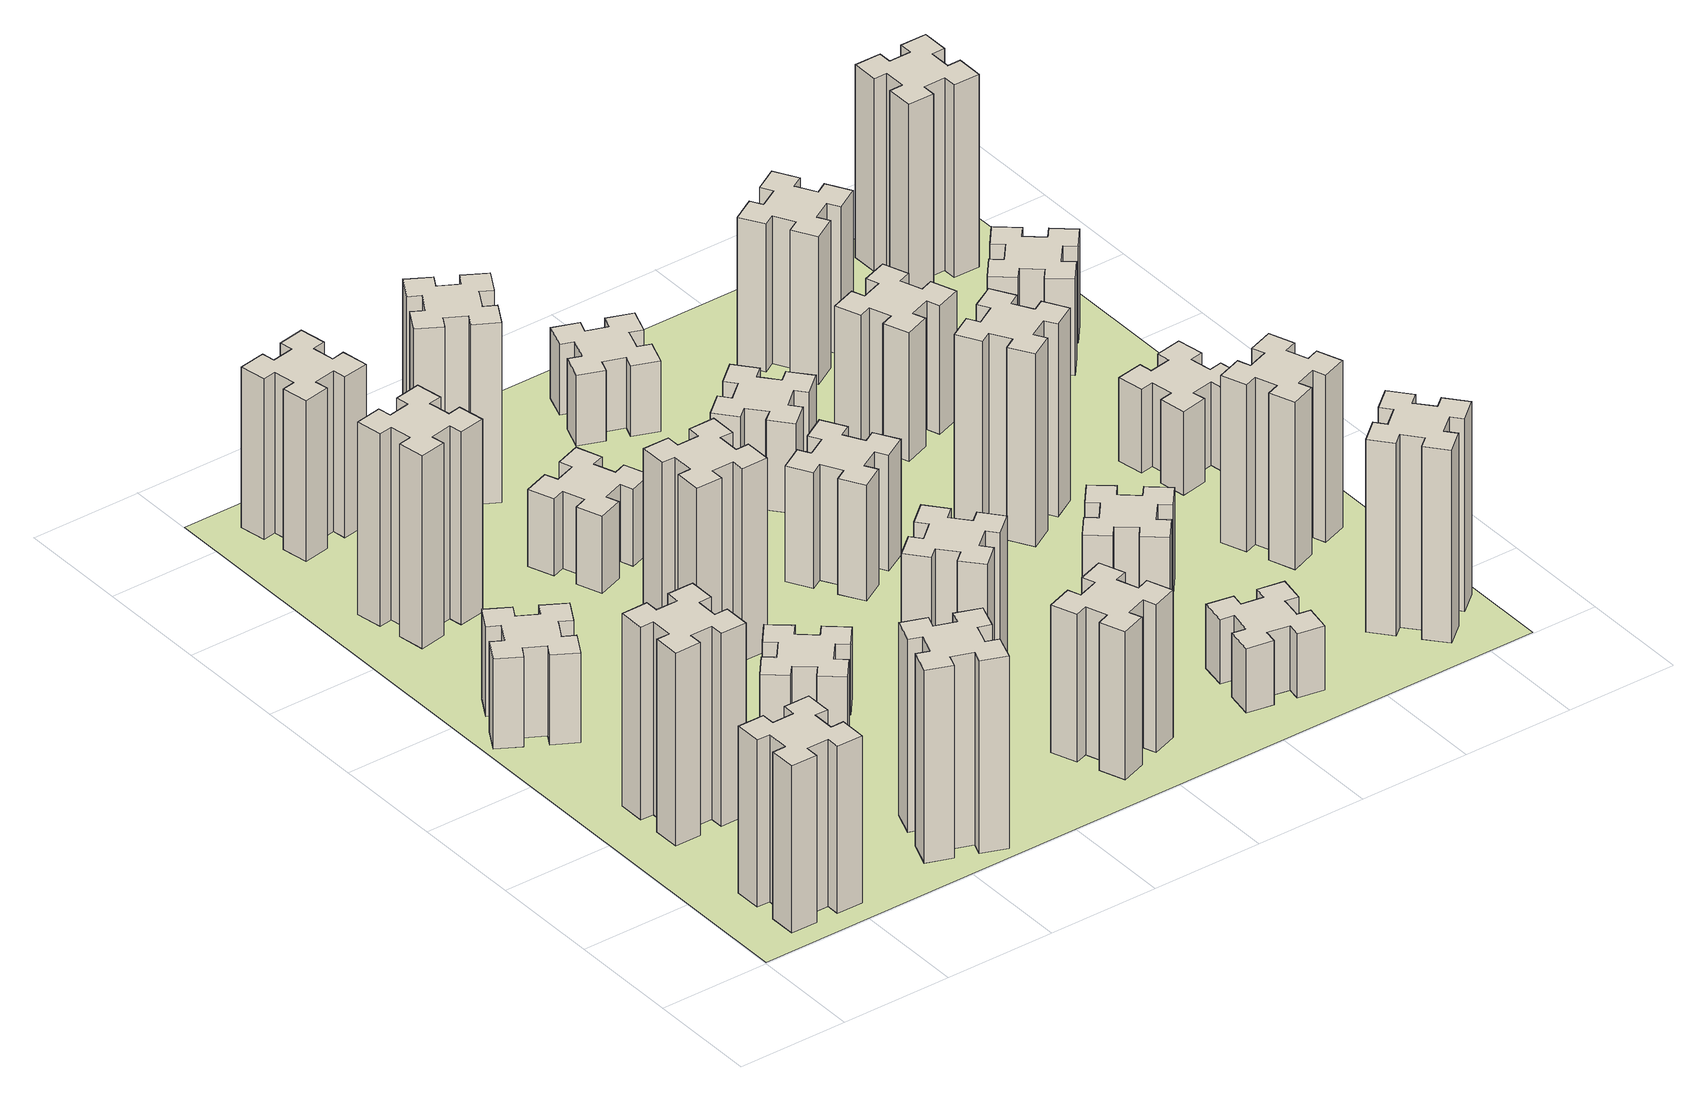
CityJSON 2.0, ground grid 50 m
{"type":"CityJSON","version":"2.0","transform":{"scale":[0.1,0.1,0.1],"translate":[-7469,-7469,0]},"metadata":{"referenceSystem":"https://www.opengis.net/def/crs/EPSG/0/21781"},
"CityObjects":{
"building1":{"type":"Building","attributes":{"class":"1000","function":"1000","usage":"1000","yearOfConstruction":2016,"roofType":"1000","measuredHeight":78,"storeysAboveGround":30,"storeysBelowGround":0},"geometry":[{"type":"Solid","lod":"1","boundaries":[[[[0,1,2,3,4,5,6,7,8,9,10,11,12,13,14,15,16,17,18,19]],[[17,16,20,21]],[[16,15,22,20]],[[15,14,23,22]],[[14,13,24,23]],[[13,12,25,24]],[[12,11,26,25]],[[11,10,27,26]],[[10,9,28,27]],[[9,8,29,28]],[[8,7,30,29]],[[7,6,31,30]],[[6,5,32,31]],[[5,4,33,32]],[[4,3,34,33]],[[3,2,35,34]],[[2,1,36,35]],[[1,0,37,36]],[[0,19,38,37]],[[19,18,39,38]],[[18,17,21,39]],[[24,25,26,27,28,29,30,31,32,33,34,35,36,37,38,39,21,20,22,23]]]]}]},
"building2":{"type":"Building","attributes":{"class":"1000","function":"1000","usage":"1000","yearOfConstruction":2016,"roofType":"1000","measuredHeight":90,"storeysAboveGround":30,"storeysBelowGround":0},"geometry":[{"type":"Solid","lod":"1","boundaries":[[[[40,41,42,43,44,45,46,47,48,49,50,51,52,53,54,55,56,57,58,59]],[[57,56,60,61]],[[56,55,62,60]],[[55,54,63,62]],[[54,53,64,63]],[[53,52,65,64]],[[52,51,66,65]],[[51,50,67,66]],[[50,49,68,67]],[[49,48,69,68]],[[48,47,70,69]],[[47,46,71,70]],[[46,45,72,71]],[[45,44,73,72]],[[44,43,74,73]],[[43,42,75,74]],[[42,41,76,75]],[[41,40,77,76]],[[40,59,78,77]],[[59,58,79,78]],[[58,57,61,79]],[[64,65,66,67,68,69,70,71,72,73,74,75,76,77,78,79,61,60,62,63]]]]}]},
"building3":{"type":"Building","attributes":{"class":"1000","function":"1000","usage":"1000","yearOfConstruction":2016,"roofType":"1000","measuredHeight":42,"storeysAboveGround":30,"storeysBelowGround":0},"geometry":[{"type":"Solid","lod":"1","boundaries":[[[[80,81,82,83,84,85,86,87,88,89,90,91,92,93,94,95,96,97,98,99]],[[97,96,100,101]],[[96,95,102,100]],[[95,94,103,102]],[[94,93,104,103]],[[93,92,105,104]],[[92,91,106,105]],[[91,90,107,106]],[[90,89,108,107]],[[89,88,109,108]],[[88,87,110,109]],[[87,86,111,110]],[[86,85,112,111]],[[85,84,113,112]],[[84,83,114,113]],[[83,82,115,114]],[[82,81,116,115]],[[81,80,117,116]],[[80,99,118,117]],[[99,98,119,118]],[[98,97,101,119]],[[104,105,106,107,108,109,110,111,112,113,114,115,116,117,118,119,101,100,102,103]]]]}]},
"building4":{"type":"Building","attributes":{"class":"1000","function":"1000","usage":"1000","yearOfConstruction":2016,"roofType":"1000","measuredHeight":90,"storeysAboveGround":30,"storeysBelowGround":0},"geometry":[{"type":"Solid","lod":"1","boundaries":[[[[120,121,122,123,124,125,126,127,128,129,130,131,132,133,134,135,136,137,138,139]],[[137,136,140,141]],[[136,135,142,140]],[[135,134,143,142]],[[134,133,144,143]],[[133,132,145,144]],[[132,131,146,145]],[[131,130,147,146]],[[130,129,148,147]],[[129,128,149,148]],[[128,127,150,149]],[[127,126,151,150]],[[126,125,152,151]],[[125,124,153,152]],[[124,123,154,153]],[[123,122,155,154]],[[122,121,156,155]],[[121,120,157,156]],[[120,139,158,157]],[[139,138,159,158]],[[138,137,141,159]],[[144,145,146,147,148,149,150,151,152,153,154,155,156,157,158,159,141,140,142,143]]]]}]},
"building5":{"type":"Building","attributes":{"class":"1000","function":"1000","usage":"1000","yearOfConstruction":2016,"roofType":"1000","measuredHeight":90,"storeysAboveGround":30,"storeysBelowGround":0},"geometry":[{"type":"Solid","lod":"1","boundaries":[[[[160,161,162,163,164,165,166,167,168,169,170,171,172,173,174,175,176,177,178,179]],[[177,176,180,181]],[[176,175,182,180]],[[175,174,183,182]],[[174,173,184,183]],[[173,172,185,184]],[[172,171,186,185]],[[171,170,187,186]],[[170,169,188,187]],[[169,168,189,188]],[[168,167,190,189]],[[167,166,191,190]],[[166,165,192,191]],[[165,164,193,192]],[[164,163,194,193]],[[163,162,195,194]],[[162,161,196,195]],[[161,160,197,196]],[[160,179,198,197]],[[179,178,199,198]],[[178,177,181,199]],[[184,185,186,187,188,189,190,191,192,193,194,195,196,197,198,199,181,180,182,183]]]]}]},
"building6":{"type":"Building","attributes":{"class":"1000","function":"1000","usage":"1000","yearOfConstruction":2016,"roofType":"1000","measuredHeight":75,"storeysAboveGround":30,"storeysBelowGround":0},"geometry":[{"type":"Solid","lod":"1","boundaries":[[[[200,201,202,203,204,205,206,207,208,209,210,211,212,213,214,215,216,217,218,219]],[[217,216,220,221]],[[216,215,222,220]],[[215,214,223,222]],[[214,213,224,223]],[[213,212,225,224]],[[212,211,226,225]],[[211,210,227,226]],[[210,209,228,227]],[[209,208,229,228]],[[208,207,230,229]],[[207,206,231,230]],[[206,205,232,231]],[[205,204,233,232]],[[204,203,234,233]],[[203,202,235,234]],[[202,201,236,235]],[[201,200,237,236]],[[200,219,238,237]],[[219,218,239,238]],[[218,217,221,239]],[[224,225,226,227,228,229,230,231,232,233,234,235,236,237,238,239,221,220,222,223]]]]}]},
"building7":{"type":"Building","attributes":{"class":"1000","function":"1000","usage":"1000","yearOfConstruction":2016,"roofType":"1000","measuredHeight":33,"storeysAboveGround":30,"storeysBelowGround":0},"geometry":[{"type":"Solid","lod":"1","boundaries":[[[[240,241,242,243,244,245,246,247,248,249,250,251,252,253,254,255,256,257,258,259]],[[257,256,260,261]],[[256,255,262,260]],[[255,254,263,262]],[[254,253,264,263]],[[253,252,265,264]],[[252,251,266,265]],[[251,250,267,266]],[[250,249,268,267]],[[249,248,269,268]],[[248,247,270,269]],[[247,246,271,270]],[[246,245,272,271]],[[245,244,273,272]],[[244,243,274,273]],[[243,242,275,274]],[[242,241,276,275]],[[241,240,277,276]],[[240,259,278,277]],[[259,258,279,278]],[[258,257,261,279]],[[264,265,266,267,268,269,270,271,272,273,274,275,276,277,278,279,261,260,262,263]]]]}]},
"building8":{"type":"Building","attributes":{"class":"1000","function":"1000","usage":"1000","yearOfConstruction":2016,"roofType":"1000","measuredHeight":90,"storeysAboveGround":30,"storeysBelowGround":0},"geometry":[{"type":"Solid","lod":"1","boundaries":[[[[280,281,282,283,284,285,286,287,288,289,290,291,292,293,294,295,296,297,298,299]],[[297,296,300,301]],[[296,295,302,300]],[[295,294,303,302]],[[294,293,304,303]],[[293,292,305,304]],[[292,291,306,305]],[[291,290,307,306]],[[290,289,308,307]],[[289,288,309,308]],[[288,287,310,309]],[[287,286,311,310]],[[286,285,312,311]],[[285,284,313,312]],[[284,283,314,313]],[[283,282,315,314]],[[282,281,316,315]],[[281,280,317,316]],[[280,299,318,317]],[[299,298,319,318]],[[298,297,301,319]],[[304,305,306,307,308,309,310,311,312,313,314,315,316,317,318,319,301,300,302,303]]]]}]},
"building9":{"type":"Building","attributes":{"class":"1000","function":"1000","usage":"1000","yearOfConstruction":2016,"roofType":"1000","measuredHeight":36,"storeysAboveGround":30,"storeysBelowGround":0},"geometry":[{"type":"Solid","lod":"1","boundaries":[[[[320,321,322,323,324,325,326,327,328,329,330,331,332,333,334,335,336,337,338,339]],[[337,336,340,341]],[[336,335,342,340]],[[335,334,343,342]],[[334,333,344,343]],[[333,332,345,344]],[[332,331,346,345]],[[331,330,347,346]],[[330,329,348,347]],[[329,328,349,348]],[[328,327,350,349]],[[327,326,351,350]],[[326,325,352,351]],[[325,324,353,352]],[[324,323,354,353]],[[323,322,355,354]],[[322,321,356,355]],[[321,320,357,356]],[[320,339,358,357]],[[339,338,359,358]],[[338,337,341,359]],[[344,345,346,347,348,349,350,351,352,353,354,355,356,357,358,359,341,340,342,343]]]]}]},
"building10":{"type":"Building","attributes":{"class":"1000","function":"1000","usage":"1000","yearOfConstruction":2016,"roofType":"1000","measuredHeight":84,"storeysAboveGround":30,"storeysBelowGround":0},"geometry":[{"type":"Solid","lod":"1","boundaries":[[[[360,361,362,363,364,365,366,367,368,369,370,371,372,373,374,375,376,377,378,379]],[[377,376,380,381]],[[376,375,382,380]],[[375,374,383,382]],[[374,373,384,383]],[[373,372,385,384]],[[372,371,386,385]],[[371,370,387,386]],[[370,369,388,387]],[[369,368,389,388]],[[368,367,390,389]],[[367,366,391,390]],[[366,365,392,391]],[[365,364,393,392]],[[364,363,394,393]],[[363,362,395,394]],[[362,361,396,395]],[[361,360,397,396]],[[360,379,398,397]],[[379,378,399,398]],[[378,377,381,399]],[[384,385,386,387,388,389,390,391,392,393,394,395,396,397,398,399,381,380,382,383]]]]}]},
"building11":{"type":"Building","attributes":{"class":"1000","function":"1000","usage":"1000","yearOfConstruction":2016,"roofType":"1000","measuredHeight":69,"storeysAboveGround":30,"storeysBelowGround":0},"geometry":[{"type":"Solid","lod":"1","boundaries":[[[[400,401,402,403,404,405,406,407,408,409,410,411,412,413,414,415,416,417,418,419]],[[417,416,420,421]],[[416,415,422,420]],[[415,414,423,422]],[[414,413,424,423]],[[413,412,425,424]],[[412,411,426,425]],[[411,410,427,426]],[[410,409,428,427]],[[409,408,429,428]],[[408,407,430,429]],[[407,406,431,430]],[[406,405,432,431]],[[405,404,433,432]],[[404,403,434,433]],[[403,402,435,434]],[[402,401,436,435]],[[401,400,437,436]],[[400,419,438,437]],[[419,418,439,438]],[[418,417,421,439]],[[424,425,426,427,428,429,430,431,432,433,434,435,436,437,438,439,421,420,422,423]]]]}]},
"building12":{"type":"Building","attributes":{"class":"1000","function":"1000","usage":"1000","yearOfConstruction":2016,"roofType":"1000","measuredHeight":66,"storeysAboveGround":30,"storeysBelowGround":0},"geometry":[{"type":"Solid","lod":"1","boundaries":[[[[440,441,442,443,444,445,446,447,448,449,450,451,452,453,454,455,456,457,458,459]],[[457,456,460,461]],[[456,455,462,460]],[[455,454,463,462]],[[454,453,464,463]],[[453,452,465,464]],[[452,451,466,465]],[[451,450,467,466]],[[450,449,468,467]],[[449,448,469,468]],[[448,447,470,469]],[[447,446,471,470]],[[446,445,472,471]],[[445,444,473,472]],[[444,443,474,473]],[[443,442,475,474]],[[442,441,476,475]],[[441,440,477,476]],[[440,459,478,477]],[[459,458,479,478]],[[458,457,461,479]],[[464,465,466,467,468,469,470,471,472,473,474,475,476,477,478,479,461,460,462,463]]]]}]},
"building13":{"type":"Building","attributes":{"class":"1000","function":"1000","usage":"1000","yearOfConstruction":2016,"roofType":"1000","measuredHeight":54,"storeysAboveGround":30,"storeysBelowGround":0},"geometry":[{"type":"Solid","lod":"1","boundaries":[[[[480,481,482,483,484,485,486,487,488,489,490,491,492,493,494,495,496,497,498,499]],[[497,496,500,501]],[[496,495,502,500]],[[495,494,503,502]],[[494,493,504,503]],[[493,492,505,504]],[[492,491,506,505]],[[491,490,507,506]],[[490,489,508,507]],[[489,488,509,508]],[[488,487,510,509]],[[487,486,511,510]],[[486,485,512,511]],[[485,484,513,512]],[[484,483,514,513]],[[483,482,515,514]],[[482,481,516,515]],[[481,480,517,516]],[[480,499,518,517]],[[499,498,519,518]],[[498,497,501,519]],[[504,505,506,507,508,509,510,511,512,513,514,515,516,517,518,519,501,500,502,503]]]]}]},
"building14":{"type":"Building","attributes":{"class":"1000","function":"1000","usage":"1000","yearOfConstruction":2016,"roofType":"1000","measuredHeight":42,"storeysAboveGround":30,"storeysBelowGround":0},"geometry":[{"type":"Solid","lod":"1","boundaries":[[[[520,521,522,523,524,525,526,527,528,529,530,531,532,533,534,535,536,537,538,539]],[[537,536,540,541]],[[536,535,542,540]],[[535,534,543,542]],[[534,533,544,543]],[[533,532,545,544]],[[532,531,546,545]],[[531,530,547,546]],[[530,529,548,547]],[[529,528,549,548]],[[528,527,550,549]],[[527,526,551,550]],[[526,525,552,551]],[[525,524,553,552]],[[524,523,554,553]],[[523,522,555,554]],[[522,521,556,555]],[[521,520,557,556]],[[520,539,558,557]],[[539,538,559,558]],[[538,537,541,559]],[[544,545,546,547,548,549,550,551,552,553,554,555,556,557,558,559,541,540,542,543]]]]}]},
"building15":{"type":"Building","attributes":{"class":"1000","function":"1000","usage":"1000","yearOfConstruction":2016,"roofType":"1000","measuredHeight":33,"storeysAboveGround":30,"storeysBelowGround":0},"geometry":[{"type":"Solid","lod":"1","boundaries":[[[[560,561,562,563,564,565,566,567,568,569,570,571,572,573,574,575,576,577,578,579]],[[577,576,580,581]],[[576,575,582,580]],[[575,574,583,582]],[[574,573,584,583]],[[573,572,585,584]],[[572,571,586,585]],[[571,570,587,586]],[[570,569,588,587]],[[569,568,589,588]],[[568,567,590,589]],[[567,566,591,590]],[[566,565,592,591]],[[565,564,593,592]],[[564,563,594,593]],[[563,562,595,594]],[[562,561,596,595]],[[561,560,597,596]],[[560,579,598,597]],[[579,578,599,598]],[[578,577,581,599]],[[584,585,586,587,588,589,590,591,592,593,594,595,596,597,598,599,581,580,582,583]]]]}]},
"building16":{"type":"Building","attributes":{"class":"1000","function":"1000","usage":"1000","yearOfConstruction":2016,"roofType":"1000","measuredHeight":30,"storeysAboveGround":30,"storeysBelowGround":0},"geometry":[{"type":"Solid","lod":"1","boundaries":[[[[600,601,602,603,604,605,606,607,608,609,610,611,612,613,614,615,616,617,618,619]],[[617,616,620,621]],[[616,615,622,620]],[[615,614,623,622]],[[614,613,624,623]],[[613,612,625,624]],[[612,611,626,625]],[[611,610,627,626]],[[610,609,628,627]],[[609,608,629,628]],[[608,607,630,629]],[[607,606,631,630]],[[606,605,632,631]],[[605,604,633,632]],[[604,603,634,633]],[[603,602,635,634]],[[602,601,636,635]],[[601,600,637,636]],[[600,619,638,637]],[[619,618,639,638]],[[618,617,621,639]],[[624,625,626,627,628,629,630,631,632,633,634,635,636,637,638,639,621,620,622,623]]]]}]},
"building17":{"type":"Building","attributes":{"class":"1000","function":"1000","usage":"1000","yearOfConstruction":2016,"roofType":"1000","measuredHeight":42,"storeysAboveGround":30,"storeysBelowGround":0},"geometry":[{"type":"Solid","lod":"1","boundaries":[[[[640,641,642,643,644,645,646,647,648,649,650,651,652,653,654,655,656,657,658,659]],[[657,656,660,661]],[[656,655,662,660]],[[655,654,663,662]],[[654,653,664,663]],[[653,652,665,664]],[[652,651,666,665]],[[651,650,667,666]],[[650,649,668,667]],[[649,648,669,668]],[[648,647,670,669]],[[647,646,671,670]],[[646,645,672,671]],[[645,644,673,672]],[[644,643,674,673]],[[643,642,675,674]],[[642,641,676,675]],[[641,640,677,676]],[[640,659,678,677]],[[659,658,679,678]],[[658,657,661,679]],[[664,665,666,667,668,669,670,671,672,673,674,675,676,677,678,679,661,660,662,663]]]]}]},
"building18":{"type":"Building","attributes":{"class":"1000","function":"1000","usage":"1000","yearOfConstruction":2016,"roofType":"1000","measuredHeight":90,"storeysAboveGround":30,"storeysBelowGround":0},"geometry":[{"type":"Solid","lod":"1","boundaries":[[[[680,681,682,683,684,685,686,687,688,689,690,691,692,693,694,695,696,697,698,699]],[[697,696,700,701]],[[696,695,702,700]],[[695,694,703,702]],[[694,693,704,703]],[[693,692,705,704]],[[692,691,706,705]],[[691,690,707,706]],[[690,689,708,707]],[[689,688,709,708]],[[688,687,710,709]],[[687,686,711,710]],[[686,685,712,711]],[[685,684,713,712]],[[684,683,714,713]],[[683,682,715,714]],[[682,681,716,715]],[[681,680,717,716]],[[680,699,718,717]],[[699,698,719,718]],[[698,697,701,719]],[[704,705,706,707,708,709,710,711,712,713,714,715,716,717,718,719,701,700,702,703]]]]}]},
"building19":{"type":"Building","attributes":{"class":"1000","function":"1000","usage":"1000","yearOfConstruction":2016,"roofType":"1000","measuredHeight":60,"storeysAboveGround":30,"storeysBelowGround":0},"geometry":[{"type":"Solid","lod":"1","boundaries":[[[[720,721,722,723,724,725,726,727,728,729,730,731,732,733,734,735,736,737,738,739]],[[737,736,740,741]],[[736,735,742,740]],[[735,734,743,742]],[[734,733,744,743]],[[733,732,745,744]],[[732,731,746,745]],[[731,730,747,746]],[[730,729,748,747]],[[729,728,749,748]],[[728,727,750,749]],[[727,726,751,750]],[[726,725,752,751]],[[725,724,753,752]],[[724,723,754,753]],[[723,722,755,754]],[[722,721,756,755]],[[721,720,757,756]],[[720,739,758,757]],[[739,738,759,758]],[[738,737,741,759]],[[744,745,746,747,748,749,750,751,752,753,754,755,756,757,758,759,741,740,742,743]]]]}]},
"building20":{"type":"Building","attributes":{"class":"1000","function":"1000","usage":"1000","yearOfConstruction":2016,"roofType":"1000","measuredHeight":90,"storeysAboveGround":30,"storeysBelowGround":0},"geometry":[{"type":"Solid","lod":"1","boundaries":[[[[760,761,762,763,764,765,766,767,768,769,770,771,772,773,774,775,776,777,778,779]],[[777,776,780,781]],[[776,775,782,780]],[[775,774,783,782]],[[774,773,784,783]],[[773,772,785,784]],[[772,771,786,785]],[[771,770,787,786]],[[770,769,788,787]],[[769,768,789,788]],[[768,767,790,789]],[[767,766,791,790]],[[766,765,792,791]],[[765,764,793,792]],[[764,763,794,793]],[[763,762,795,794]],[[762,761,796,795]],[[761,760,797,796]],[[760,779,798,797]],[[779,778,799,798]],[[778,777,781,799]],[[784,785,786,787,788,789,790,791,792,793,794,795,796,797,798,799,781,780,782,783]]]]}]},
"building21":{"type":"Building","attributes":{"class":"1000","function":"1000","usage":"1000","yearOfConstruction":2016,"roofType":"1000","measuredHeight":69,"storeysAboveGround":30,"storeysBelowGround":0},"geometry":[{"type":"Solid","lod":"1","boundaries":[[[[800,801,802,803,804,805,806,807,808,809,810,811,812,813,814,815,816,817,818,819]],[[817,816,820,821]],[[816,815,822,820]],[[815,814,823,822]],[[814,813,824,823]],[[813,812,825,824]],[[812,811,826,825]],[[811,810,827,826]],[[810,809,828,827]],[[809,808,829,828]],[[808,807,830,829]],[[807,806,831,830]],[[806,805,832,831]],[[805,804,833,832]],[[804,803,834,833]],[[803,802,835,834]],[[802,801,836,835]],[[801,800,837,836]],[[800,819,838,837]],[[819,818,839,838]],[[818,817,821,839]],[[824,825,826,827,828,829,830,831,832,833,834,835,836,837,838,839,821,820,822,823]]]]}]},
"building22":{"type":"Building","attributes":{"class":"1000","function":"1000","usage":"1000","yearOfConstruction":2016,"roofType":"1000","measuredHeight":78,"storeysAboveGround":30,"storeysBelowGround":0},"geometry":[{"type":"Solid","lod":"1","boundaries":[[[[840,841,842,843,844,845,846,847,848,849,850,851,852,853,854,855,856,857,858,859]],[[857,856,860,861]],[[856,855,862,860]],[[855,854,863,862]],[[854,853,864,863]],[[853,852,865,864]],[[852,851,866,865]],[[851,850,867,866]],[[850,849,868,867]],[[849,848,869,868]],[[848,847,870,869]],[[847,846,871,870]],[[846,845,872,871]],[[845,844,873,872]],[[844,843,874,873]],[[843,842,875,874]],[[842,841,876,875]],[[841,840,877,876]],[[840,859,878,877]],[[859,858,879,878]],[[858,857,861,879]],[[864,865,866,867,868,869,870,871,872,873,874,875,876,877,878,879,861,860,862,863]]]]}]},
"building23":{"type":"Building","attributes":{"class":"1000","function":"1000","usage":"1000","yearOfConstruction":2016,"roofType":"1000","measuredHeight":39,"storeysAboveGround":30,"storeysBelowGround":0},"geometry":[{"type":"Solid","lod":"1","boundaries":[[[[880,881,882,883,884,885,886,887,888,889,890,891,892,893,894,895,896,897,898,899]],[[897,896,900,901]],[[896,895,902,900]],[[895,894,903,902]],[[894,893,904,903]],[[893,892,905,904]],[[892,891,906,905]],[[891,890,907,906]],[[890,889,908,907]],[[889,888,909,908]],[[888,887,910,909]],[[887,886,911,910]],[[886,885,912,911]],[[885,884,913,912]],[[884,883,914,913]],[[883,882,915,914]],[[882,881,916,915]],[[881,880,917,916]],[[880,899,918,917]],[[899,898,919,918]],[[898,897,901,919]],[[904,905,906,907,908,909,910,911,912,913,914,915,916,917,918,919,901,900,902,903]]]]}]},
"building24":{"type":"Building","attributes":{"class":"1000","function":"1000","usage":"1000","yearOfConstruction":2016,"roofType":"1000","measuredHeight":45,"storeysAboveGround":30,"storeysBelowGround":0},"geometry":[{"type":"Solid","lod":"1","boundaries":[[[[920,921,922,923,924,925,926,927,928,929,930,931,932,933,934,935,936,937,938,939]],[[937,936,940,941]],[[936,935,942,940]],[[935,934,943,942]],[[934,933,944,943]],[[933,932,945,944]],[[932,931,946,945]],[[931,930,947,946]],[[930,929,948,947]],[[929,928,949,948]],[[928,927,950,949]],[[927,926,951,950]],[[926,925,952,951]],[[925,924,953,952]],[[924,923,954,953]],[[923,922,955,954]],[[922,921,956,955]],[[921,920,957,956]],[[920,939,958,957]],[[939,938,959,958]],[[938,937,941,959]],[[944,945,946,947,948,949,950,951,952,953,954,955,956,957,958,959,941,940,942,943]]]]}]},
"building25":{"type":"Building","attributes":{"class":"1000","function":"1000","usage":"1000","yearOfConstruction":2016,"roofType":"1000","measuredHeight":90,"storeysAboveGround":30,"storeysBelowGround":0},"geometry":[{"type":"Solid","lod":"1","boundaries":[[[[960,961,962,963,964,965,966,967,968,969,970,971,972,973,974,975,976,977,978,979]],[[977,976,980,981]],[[976,975,982,980]],[[975,974,983,982]],[[974,973,984,983]],[[973,972,985,984]],[[972,971,986,985]],[[971,970,987,986]],[[970,969,988,987]],[[969,968,989,988]],[[968,967,990,989]],[[967,966,991,990]],[[966,965,992,991]],[[965,964,993,992]],[[964,963,994,993]],[[963,962,995,994]],[[962,961,996,995]],[[961,960,997,996]],[[960,979,998,997]],[[979,978,999,998]],[[978,977,981,999]],[[984,985,986,987,988,989,990,991,992,993,994,995,996,997,998,999,981,980,982,983]]]]}]},
"landuse1":{"type":"LandUse","attributes":{"name":"plot1","function":"1010"},"geometry":[{"type":"MultiSurface","lod":"1","boundaries":[[[1000,1001,1002,1003]]]}]}
},
"vertices":[
[265,325,0],[265,225,0],[205,225,0],[205,105,0],[325,105,0],[325,165,0],[425,165,0],[425,105,0],[545,105,0],[545,225,0],[485,225,0],[485,325,0],[545,325,0],[545,445,0],[425,445,0],[425,385,0],[325,385,0],[325,445,0],[205,445,0],[205,325,0],[325,385,780],[325,445,780],[425,385,780],[425,445,780],[545,445,780],[545,325,780],[485,325,780],[485,225,780],[545,225,780],[545,105,780],[425,105,780],[425,165,780],[325,165,780],[325,105,780],[205,105,780],[205,225,780],[265,225,780],[265,325,780],[205,325,780],[205,445,780],
[265,1065,0],[265,965,0],[205,965,0],[205,845,0],[325,845,0],[325,905,0],[425,905,0],[425,845,0],[545,845,0],[545,965,0],[485,965,0],[485,1065,0],[545,1065,0],[545,1185,0],[425,1185,0],[425,1125,0],[325,1125,0],[325,1185,0],[205,1185,0],[205,1065,0],[325,1125,900],[325,1185,900],[425,1125,900],[425,1185,900],[545,1185,900],[545,1065,900],[485,1065,900],[485,965,900],[545,965,900],[545,845,900],[425,845,900],[425,905,900],[325,905,900],[325,845,900],[205,845,900],[205,965,900],[265,965,900],[265,1065,900],[205,1065,900],[205,1185,900],
[374,1926,0],[287,1976,0],[317,2028,0],[213,2088,0],[153,1984,0],[205,1954,0],[155,1867,0],[103,1897,0],[43,1793,0],[147,1733,0],[177,1785,0],[264,1735,0],[234,1683,0],[338,1623,0],[398,1727,0],[346,1757,0],[396,1844,0],[448,1814,0],[508,1918,0],[404,1978,0],[396,1844,420],[448,1814,420],[346,1757,420],[398,1727,420],[338,1623,420],[234,1683,420],[264,1735,420],[177,1785,420],[147,1733,420],[43,1793,420],[103,1897,420],[155,1867,420],[205,1954,420],[153,1984,420],[213,2088,420],[317,2028,420],[287,1976,420],[374,1926,420],[404,1978,420],[508,1918,420],
[405,2812,0],[307,2795,0],[297,2854,0],[178,2833,0],[199,2715,0],[258,2725,0],[276,2627,0],[217,2617,0],[237,2498,0],[356,2519,0],[345,2578,0],[444,2596,0],[454,2537,0],[572,2557,0],[551,2676,0],[492,2665,0],[475,2764,0],[534,2774,0],[513,2892,0],[395,2871,0],[475,2764,900],[534,2774,900],[492,2665,900],[551,2676,900],[572,2557,900],[454,2537,900],[444,2596,900],[345,2578,900],[356,2519,900],[237,2498,900],[217,2617,900],[276,2627,900],[258,2725,900],[199,2715,900],[178,2833,900],[297,2854,900],[307,2795,900],[405,2812,900],[395,2871,900],[513,2892,900],
[1029,360,0],[995,266,0],[939,287,0],[897,174,0],[1010,133,0],[1031,189,0],[1125,155,0],[1104,99,0],[1217,57,0],[1258,170,0],[1202,191,0],[1236,285,0],[1292,264,0],[1333,377,0],[1220,418,0],[1200,362,0],[1106,396,0],[1127,452,0],[1014,493,0],[973,380,0],[1106,396,900],[1127,452,900],[1200,362,900],[1220,418,900],[1333,377,900],[1292,264,900],[1236,285,900],[1202,191,900],[1258,170,900],[1217,57,900],[1104,99,900],[1125,155,900],[1031,189,900],[1010,133,900],[897,174,900],[939,287,900],[995,266,900],[1029,360,900],[973,380,900],[1014,493,900],
[492,3405,0],[475,3504,0],[534,3514,0],[513,3632,0],[395,3611,0],[405,3552,0],[307,3535,0],[297,3594,0],[178,3573,0],[199,3455,0],[258,3465,0],[276,3367,0],[217,3357,0],[237,3238,0],[356,3259,0],[345,3318,0],[444,3336,0],[454,3277,0],[572,3297,0],[551,3416,0],[444,3336,750],[454,3277,750],[345,3318,750],[356,3259,750],[237,3238,750],[217,3357,750],[276,3367,750],[258,3465,750],[199,3455,750],[178,3573,750],[297,3594,750],[307,3535,750],[405,3552,750],[395,3611,750],[513,3632,750],[534,3514,750],[475,3504,750],[492,3405,750],[551,3416,750],[572,3297,750],
[1224,1267,0],[1148,1332,0],[1186,1378,0],[1094,1455,0],[1017,1363,0],[1063,1324,0],[999,1248,0],[953,1286,0],[876,1194,0],[968,1117,0],[1006,1163,0],[1083,1099,0],[1044,1053,0],[1136,976,0],[1213,1068,0],[1167,1106,0],[1232,1183,0],[1278,1144,0],[1355,1236,0],[1263,1313,0],[1232,1183,330],[1278,1144,330],[1167,1106,330],[1213,1068,330],[1136,976,330],[1044,1053,330],[1083,1099,330],[1006,1163,330],[968,1117,330],[876,1194,330],[953,1286,330],[999,1248,330],[1063,1324,330],[1017,1363,330],[1094,1455,330],[1186,1378,330],[1148,1332,330],[1224,1267,330],[1263,1313,330],[1355,1236,330],
[1165,1965,0],[1065,1965,0],[1065,2025,0],[945,2025,0],[945,1905,0],[1005,1905,0],[1005,1805,0],[945,1805,0],[945,1685,0],[1065,1685,0],[1065,1745,0],[1165,1745,0],[1165,1685,0],[1285,1685,0],[1285,1805,0],[1225,1805,0],[1225,1905,0],[1285,1905,0],[1285,2025,0],[1165,2025,0],[1225,1905,900],[1285,1905,900],[1225,1805,900],[1285,1805,900],[1285,1685,900],[1165,1685,900],[1165,1745,900],[1065,1745,900],[1065,1685,900],[945,1685,900],[945,1805,900],[1005,1805,900],[1005,1905,900],[945,1905,900],[945,2025,900],[1065,2025,900],[1065,1965,900],[1165,1965,900],[1165,2025,900],[1285,2025,900],
[1125,2716,0],[1031,2682,0],[1010,2738,0],[897,2697,0],[939,2584,0],[995,2605,0],[1029,2511,0],[973,2490,0],[1014,2377,0],[1127,2419,0],[1106,2475,0],[1200,2509,0],[1220,2453,0],[1333,2494,0],[1292,2607,0],[1236,2586,0],[1202,2680,0],[1258,2700,0],[1217,2813,0],[1104,2772,0],[1202,2680,360],[1258,2700,360],[1236,2586,360],[1292,2607,360],[1333,2494,360],[1220,2453,360],[1200,2509,360],[1106,2475,360],[1127,2419,360],[1014,2377,360],[973,2490,360],[1029,2511,360],[995,2605,360],[939,2584,360],[897,2697,360],[1010,2738,360],[1031,2682,360],[1125,2716,360],[1104,2772,360],[1217,2813,360],
[917,3265,0],[1004,3215,0],[974,3163,0],[1078,3103,0],[1138,3207,0],[1086,3237,0],[1136,3324,0],[1188,3294,0],[1248,3398,0],[1144,3458,0],[1114,3406,0],[1027,3456,0],[1057,3508,0],[953,3568,0],[893,3464,0],[945,3434,0],[895,3347,0],[843,3377,0],[783,3273,0],[887,3213,0],[895,3347,840],[843,3377,840],[945,3434,840],[893,3464,840],[953,3568,840],[1057,3508,840],[1027,3456,840],[1114,3406,840],[1144,3458,840],[1248,3398,840],[1188,3294,840],[1136,3324,840],[1086,3237,840],[1138,3207,840],[1078,3103,840],[974,3163,840],[1004,3215,840],[917,3265,840],[887,3213,840],[783,3273,840],
[1965,496,0],[1871,462,0],[1850,518,0],[1737,477,0],[1779,364,0],[1835,385,0],[1869,291,0],[1813,270,0],[1854,157,0],[1967,199,0],[1946,255,0],[2040,289,0],[2060,233,0],[2173,274,0],[2132,387,0],[2076,366,0],[2042,460,0],[2098,480,0],[2057,593,0],[1944,552,0],[2042,460,690],[2098,480,690],[2076,366,690],[2132,387,690],[2173,274,690],[2060,233,690],[2040,289,690],[1946,255,690],[1967,199,690],[1854,157,690],[1813,270,690],[1869,291,690],[1835,385,690],[1779,364,690],[1737,477,690],[1850,518,690],[1871,462,690],[1965,496,690],[1944,552,690],[2057,593,690],
[1788,999,0],[1864,1063,0],[1903,1017,0],[1995,1094,0],[1918,1186,0],[1872,1148,0],[1807,1224,0],[1853,1263,0],[1776,1355,0],[1684,1278,0],[1723,1232,0],[1646,1167,0],[1608,1213,0],[1516,1136,0],[1593,1044,0],[1639,1083,0],[1703,1006,0],[1657,968,0],[1734,876,0],[1826,953,0],[1703,1006,660],[1657,968,660],[1639,1083,660],[1593,1044,660],[1516,1136,660],[1608,1213,660],[1646,1167,660],[1723,1232,660],[1684,1278,660],[1776,1355,660],[1853,1263,660],[1807,1224,660],[1872,1148,660],[1918,1186,660],[1995,1094,660],[1903,1017,660],[1864,1063,660],[1788,999,660],[1826,953,660],[1734,876,660],
[1844,2076,0],[1757,2026,0],[1727,2078,0],[1623,2018,0],[1683,1914,0],[1735,1944,0],[1785,1857,0],[1733,1827,0],[1793,1723,0],[1897,1783,0],[1867,1835,0],[1954,1885,0],[1984,1833,0],[2088,1893,0],[2028,1997,0],[1976,1967,0],[1926,2054,0],[1978,2084,0],[1918,2188,0],[1814,2128,0],[1926,2054,540],[1978,2084,540],[1976,1967,540],[2028,1997,540],[2088,1893,540],[1984,1833,540],[1954,1885,540],[1867,1835,540],[1897,1783,540],[1793,1723,540],[1733,1827,540],[1785,1857,540],[1735,1944,540],[1683,1914,540],[1623,2018,540],[1727,2078,540],[1757,2026,540],[1844,2076,540],[1814,2128,540],[1918,2188,540],
[1988,2479,0],[2064,2543,0],[2103,2497,0],[2195,2574,0],[2118,2666,0],[2072,2628,0],[2007,2704,0],[2053,2743,0],[1976,2835,0],[1884,2758,0],[1923,2712,0],[1846,2647,0],[1808,2693,0],[1716,2616,0],[1793,2524,0],[1839,2563,0],[1903,2486,0],[1857,2448,0],[1934,2356,0],[2026,2433,0],[1903,2486,420],[1857,2448,420],[1839,2563,420],[1793,2524,420],[1716,2616,420],[1808,2693,420],[1846,2647,420],[1923,2712,420],[1884,2758,420],[1976,2835,420],[2053,2743,420],[2007,2704,420],[2072,2628,420],[2118,2666,420],[2195,2574,420],[2103,2497,420],[2064,2543,420],[1988,2479,420],[2026,2433,420],[1934,2356,420],
[1671,3249,0],[1765,3215,0],[1744,3159,0],[1857,3117,0],[1898,3230,0],[1842,3251,0],[1876,3345,0],[1932,3324,0],[1973,3437,0],[1860,3478,0],[1840,3422,0],[1746,3456,0],[1767,3512,0],[1654,3553,0],[1613,3440,0],[1669,3420,0],[1635,3326,0],[1579,3347,0],[1537,3234,0],[1650,3193,0],[1635,3326,330],[1579,3347,330],[1669,3420,330],[1613,3440,330],[1654,3553,330],[1767,3512,330],[1746,3456,330],[1840,3422,330],[1860,3478,330],[1973,3437,330],[1932,3324,330],[1876,3345,330],[1842,3251,330],[1898,3230,330],[1857,3117,330],[1744,3159,330],[1765,3215,330],[1671,3249,330],[1650,3193,330],[1537,3234,330],
[2596,444,0],[2578,345,0],[2519,356,0],[2498,237,0],[2617,217,0],[2627,276,0],[2725,258,0],[2715,199,0],[2833,178,0],[2854,297,0],[2795,307,0],[2812,405,0],[2871,395,0],[2892,513,0],[2774,534,0],[2764,475,0],[2665,492,0],[2676,551,0],[2557,572,0],[2537,454,0],[2665,492,300],[2676,551,300],[2764,475,300],[2774,534,300],[2892,513,300],[2871,395,300],[2812,405,300],[2795,307,300],[2854,297,300],[2833,178,300],[2715,199,300],[2725,258,300],[2627,276,300],[2617,217,300],[2498,237,300],[2519,356,300],[2578,345,300],[2596,444,300],[2537,454,300],[2557,572,300],
[2647,1006,0],[2712,1083,0],[2758,1044,0],[2835,1136,0],[2743,1213,0],[2704,1167,0],[2628,1232,0],[2666,1278,0],[2574,1355,0],[2497,1263,0],[2543,1224,0],[2479,1148,0],[2433,1186,0],[2356,1094,0],[2448,1017,0],[2486,1063,0],[2563,999,0],[2524,953,0],[2616,876,0],[2693,968,0],[2563,999,420],[2524,953,420],[2486,1063,420],[2448,1017,420],[2356,1094,420],[2433,1186,420],[2479,1148,420],[2543,1224,420],[2497,1263,420],[2574,1355,420],[2666,1278,420],[2628,1232,420],[2704,1167,420],[2743,1213,420],[2835,1136,420],[2758,1044,420],[2712,1083,420],[2647,1006,420],[2693,968,420],[2616,876,420],
[2716,1867,0],[2666,1954,0],[2718,1984,0],[2658,2088,0],[2554,2028,0],[2584,1976,0],[2497,1926,0],[2467,1978,0],[2363,1918,0],[2423,1814,0],[2475,1844,0],[2525,1757,0],[2473,1727,0],[2533,1623,0],[2637,1683,0],[2607,1735,0],[2694,1785,0],[2724,1733,0],[2828,1793,0],[2768,1897,0],[2694,1785,900],[2724,1733,900],[2607,1735,900],[2637,1683,900],[2533,1623,900],[2473,1727,900],[2525,1757,900],[2475,1844,900],[2423,1814,900],[2363,1918,900],[2467,1978,900],[2497,1926,900],[2584,1976,900],[2554,2028,900],[2658,2088,900],[2718,1984,900],[2666,1954,900],[2716,1867,900],[2768,1897,900],[2828,1793,900],
[2586,2475,0],[2680,2509,0],[2700,2453,0],[2813,2494,0],[2772,2607,0],[2716,2586,0],[2682,2680,0],[2738,2700,0],[2697,2813,0],[2584,2772,0],[2605,2716,0],[2511,2682,0],[2490,2738,0],[2377,2697,0],[2419,2584,0],[2475,2605,0],[2509,2511,0],[2453,2490,0],[2494,2377,0],[2607,2419,0],[2509,2511,600],[2453,2490,600],[2475,2605,600],[2419,2584,600],[2377,2697,600],[2490,2738,600],[2511,2682,600],[2605,2716,600],[2584,2772,600],[2697,2813,600],[2738,2700,600],[2682,2680,600],[2716,2586,600],[2772,2607,600],[2813,2494,600],[2700,2453,600],[2680,2509,600],[2586,2475,600],[2607,2419,600],[2494,2377,600],
[3468,259,0],[3544,323,0],[3583,277,0],[3675,354,0],[3598,446,0],[3552,408,0],[3487,484,0],[3533,523,0],[3456,615,0],[3364,538,0],[3403,492,0],[3326,427,0],[3288,473,0],[3196,396,0],[3273,304,0],[3319,343,0],[3383,266,0],[3337,228,0],[3414,136,0],[3506,213,0],[3383,266,900],[3337,228,900],[3319,343,900],[3273,304,900],[3196,396,900],[3288,473,900],[3326,427,900],[3403,492,900],[3364,538,900],[3456,615,900],[3533,523,900],[3487,484,900],[3552,408,900],[3598,446,900],[3675,354,900],[3583,277,900],[3544,323,900],[3468,259,900],[3506,213,900],[3414,136,900],
[2716,3247,0],[2666,3334,0],[2718,3364,0],[2658,3468,0],[2554,3408,0],[2584,3356,0],[2497,3306,0],[2467,3358,0],[2363,3298,0],[2423,3194,0],[2475,3224,0],[2525,3137,0],[2473,3107,0],[2533,3003,0],[2637,3063,0],[2607,3115,0],[2694,3165,0],[2724,3113,0],[2828,3173,0],[2768,3277,0],[2694,3165,690],[2724,3113,690],[2607,3115,690],[2637,3063,690],[2533,3003,690],[2473,3107,690],[2525,3137,690],[2475,3224,690],[2423,3194,690],[2363,3298,690],[2467,3358,690],[2497,3306,690],[2584,3356,690],[2554,3408,690],[2658,3468,690],[2718,3364,690],[2666,3334,690],[2716,3247,690],[2768,3277,690],[2828,3173,690],
[3215,1125,0],[3249,1031,0],[3193,1010,0],[3234,897,0],[3347,939,0],[3326,995,0],[3420,1029,0],[3440,973,0],[3553,1014,0],[3512,1127,0],[3456,1106,0],[3422,1200,0],[3478,1220,0],[3437,1333,0],[3324,1292,0],[3345,1236,0],[3251,1202,0],[3230,1258,0],[3117,1217,0],[3159,1104,0],[3251,1202,780],[3230,1258,780],[3345,1236,780],[3324,1292,780],[3437,1333,780],[3478,1220,780],[3422,1200,780],[3456,1106,780],[3512,1127,780],[3553,1014,780],[3440,973,780],[3420,1029,780],[3326,995,780],[3347,939,780],[3234,897,780],[3193,1010,780],[3249,1031,780],[3215,1125,780],[3159,1104,780],[3117,1217,780],
[3365,1872,0],[3267,1855,0],[3257,1914,0],[3138,1893,0],[3159,1775,0],[3218,1785,0],[3236,1687,0],[3177,1677,0],[3197,1558,0],[3316,1579,0],[3305,1638,0],[3404,1656,0],[3414,1597,0],[3532,1617,0],[3511,1736,0],[3452,1725,0],[3435,1824,0],[3494,1834,0],[3473,1952,0],[3355,1931,0],[3435,1824,390],[3494,1834,390],[3452,1725,390],[3511,1736,390],[3532,1617,390],[3414,1597,390],[3404,1656,390],[3305,1638,390],[3316,1579,390],[3197,1558,390],[3177,1677,390],[3236,1687,390],[3218,1785,390],[3159,1775,390],[3138,1893,390],[3257,1914,390],[3267,1855,390],[3365,1872,390],[3355,1931,390],[3473,1952,390],
[3444,2747,0],[3368,2812,0],[3406,2858,0],[3314,2935,0],[3237,2843,0],[3283,2804,0],[3219,2728,0],[3173,2766,0],[3096,2674,0],[3188,2597,0],[3226,2643,0],[3303,2579,0],[3264,2533,0],[3356,2456,0],[3433,2548,0],[3387,2586,0],[3452,2663,0],[3498,2624,0],[3575,2716,0],[3483,2793,0],[3452,2663,450],[3498,2624,450],[3387,2586,450],[3433,2548,450],[3356,2456,450],[3264,2533,450],[3303,2579,450],[3226,2643,450],[3188,2597,450],[3096,2674,450],[3173,2766,450],[3219,2728,450],[3283,2804,450],[3237,2843,450],[3314,2935,450],[3406,2858,450],[3368,2812,450],[3444,2747,450],[3483,2793,450],[3575,2716,450],
[3285,3325,0],[3385,3325,0],[3385,3265,0],[3505,3265,0],[3505,3385,0],[3445,3385,0],[3445,3485,0],[3505,3485,0],[3505,3605,0],[3385,3605,0],[3385,3545,0],[3285,3545,0],[3285,3605,0],[3165,3605,0],[3165,3485,0],[3225,3485,0],[3225,3385,0],[3165,3385,0],[3165,3265,0],[3285,3265,0],[3225,3385,900],[3165,3385,900],[3225,3485,900],[3165,3485,900],[3165,3605,900],[3285,3605,900],[3285,3545,900],[3385,3545,900],[3385,3605,900],[3505,3605,900],[3505,3485,900],[3445,3485,900],[3445,3385,900],[3505,3385,900],[3505,3265,900],[3385,3265,900],[3385,3325,900],[3285,3325,900],[3285,3265,900],[3165,3265,900],
[5,3705,0],[3705,3705,0],[3705,5,0],[5,5,0]
]}
